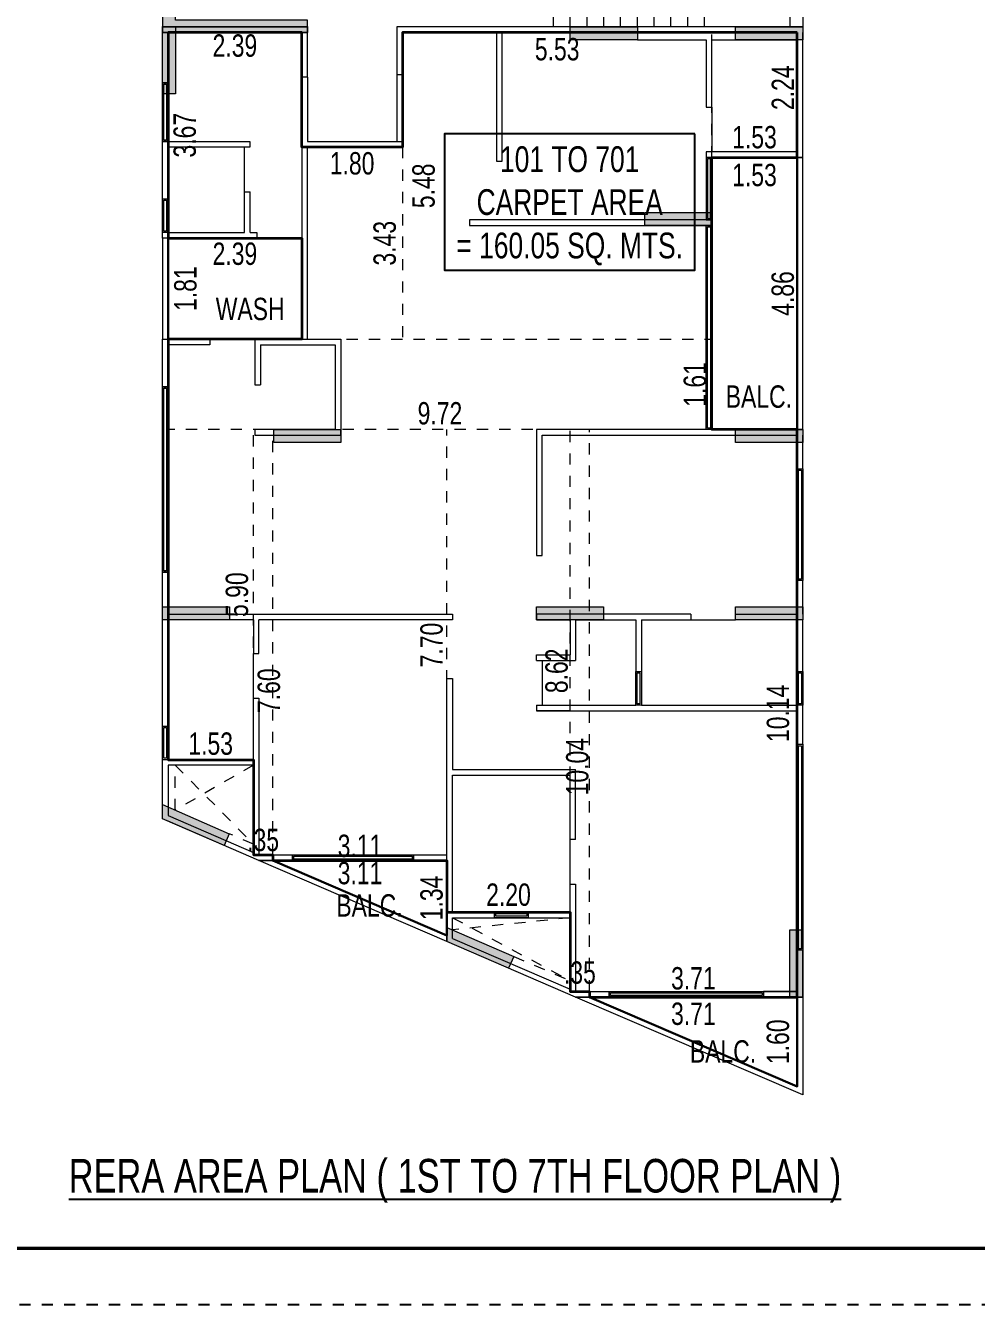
# Model space of a CAD drawing. Header units: millimetres. Extents: x 49 to 419, y 19 to 121.
# Drawn here: x 343.9 to 352.4, y 29.12 to 40.55 of the extents above; entities that cross this region are included whole.
import ezdxf
from ezdxf.enums import TextEntityAlignment as Align

# ---------------------------------------------------------------- set-up
doc = ezdxf.new("R2010")
doc.units = ezdxf.units.MM
doc.header["$MEASUREMENT"] = 0
doc.header["$PDMODE"] = 32
doc.header["$PDSIZE"] = 0.3
for name, pattern in [('CONTINOUS', [0]), ('DOT2', [0.125, 0, -0.125]), ('HIDDEN', [0.375, 0.25, -0.125])]:
    doc.linetypes.add(name, pattern=pattern)
doc.layers.add('a-Area-FSI-HM', color=7, linetype='Continuous', lineweight=35, true_color=0x329632)
for name, color, linetype, lineweight in [('A_DOOR', 34, 'Continuous', 20), ('A_RERA AREA', 6, 'Continuous', 25), ('A_RERA CARPET', 6, 'Continuous', 35), ('g-dw', 3, 'Continuous', 5), ('g-ele-01', 7, 'Continuous', 9), ('g-ele-03', 147, 'Continuous', 5), ('g-ele01', 7, 'HIDDEN', 15), ('g-r.c.c', 5, 'Continuous', 30), ('g-sol250', 250, 'Continuous', 9), ('g-wall', 30, 'Continuous', 25)]:
    doc.layers.add(name, color=color, linetype=linetype, lineweight=lineweight)
for name, color, linetype in [('A_DUCT', 2, 'HIDDEN'), ('A_SHEET AREA TABLE-1', 7, 'Continuous'), ('A_TEXT', 7, 'Continuous'), ('A_Wall', 7, 'Continuous'), ('A_WINDOW', 5, 'Continuous')]:
    doc.layers.add(name, color=color, linetype=linetype)
doc.styles.add('ARIAL', font='arial.ttf')
doc.styles.add('Dinesh', font='swisscl.ttf')
doc.dimstyles.new('SAT', dxfattribs={"dimtxt": 0.23, "dimasz": 0.11, "dimexe": 0.075, "dimexo": 0.075, "dimgap": 0.06, "dimtad": 0, "dimzin": 4, "dimdsep": 46, "dimtxsty": 'ARIAL', "dimblk": 'ARCHTICK', "dimcen": 0, "dimclrd": 256, "dimclre": 256, "dimadec": 0, "dimazin": 0, "dimtfac": 0.6, "dimtix": 1, "dimtofl": 0, "dimtmove": 2, "dimatfit": 3, "dimfxl": 0, "dimtolj": 1, "dimtzin": 0, "dimlwd": -1, "dimlwe": -1, "dimarcsym": 1})

# ---------------------------------------------------------------- blocks, each defined once
blk = doc.blocks.new('A$C1A135F30')
at = {"layer": 'g-sol250', "lineweight": 9}
h = blk.add_hatch(color=8, dxfattribs=at)
h.dxf.hatch_style = 1
h.paths.add_polyline_path([(10.368, -9.745), (10.138, -9.745), (10.138, -8.545), (10.368, -8.545)])
h.paths.add_polyline_path([(4.155, -8.545), (4.155, -8.775), (2.955, -8.775), (2.955, -8.545)])
h.paths.add_polyline_path([(1.2, -8.545), (1.2, -8.775), (0, -8.775), (0, -8.545)])
h.paths.add_polyline_path([(8.735, -5.245), (8.735, -5.475), (7.535, -5.475), (7.535, -5.245)])
h.paths.add_polyline_path([(10.368, -1.305), (10.138, -1.305), (10.138, -0.105), (10.368, -0.105)])
h.paths.add_polyline_path([(4.93, 0), (4.93, -0.23), (3.73, -0.23), (3.73, 0)])
h.paths.add_polyline_path([(0.23, -1.346), (0, -1.346), (0, -0.146), (0.23, -0.146)])
h.paths.add_polyline_path([(2.825, -12.295), (2.825, -12.525), (1.625, -12.525), (1.625, -12.295)])
h.paths.add_polyline_path([(1.2, -15.518), (1.2, -15.748), (0, -15.748), (0, -15.518)])
h.paths.add_polyline_path([(10.165, -15.518), (10.165, -15.748), (8.965, -15.748), (8.965, -15.518)])
h.paths.add_polyline_path([(10.165, -19.639), (10.165, -19.869), (8.965, -19.869), (8.965, -19.639)])
h.paths.add_polyline_path([(11.495, -22.959), (11.495, -23.189), (10.295, -23.189), (10.295, -22.959)])
h.paths.add_polyline_path([(13.12, -26.839), (13.12, -27.069), (11.92, -27.069), (11.92, -26.839)])
h.paths.add_polyline_path([(13.12, -30.009), (13.12, -30.239), (11.92, -30.239), (11.92, -30.009)])
h.paths.add_polyline_path([(9.56, -30.009), (9.56, -30.239), (8.36, -30.239), (8.36, -30.009)])
h.paths.add_polyline_path([(2.875, -30.009), (2.875, -30.239), (1.675, -30.239), (1.675, -30.009)])
h.paths.add_polyline_path([(1.675, -33.539), (2.869, -34.062), (2.777, -34.272), (1.675, -33.797)])
h.paths.add_polyline_path([(6.76, -35.99), (6.76, -35.74), (7.953, -36.255), (7.862, -36.466)])
h.paths.add_polyline_path([(12.89, -35.782), (13.12, -35.782), (13.12, -36.982), (12.89, -36.982)])
h.paths.add_polyline_path([(1.906, -20.838), (1.676, -20.838), (1.676, -19.638), (1.906, -19.638)])
h.paths.add_polyline_path([(4.865, -26.839), (4.865, -27.069), (3.665, -27.069), (3.665, -26.839)])
h.paths.add_polyline_path([(13.12, -19.639), (13.12, -19.869), (11.92, -19.869), (11.92, -19.639)])
h.paths.add_polyline_path([(12.121, -15.518), (12.121, -15.748), (10.921, -15.748), (10.921, -15.518)])
h = blk.add_hatch(color=8, dxfattribs=at)
h.dxf.hatch_style = 1
h.paths.add_polyline_path([(1.676, -19.739), (4.266, -19.739), (4.266, -19.518), (1.906, -19.518), (1.906, -17.773), (4.266, -17.773), (4.266, -17.623), (1.906, -17.623), (1.906, -15.878), (4.266, -15.878), (4.266, -15.648), (1.676, -15.648)])
at = {"layer": 'a-Area-FSI-HM', "color": 8, "lineweight": 9, "ltscale": 100}
blk.add_lwpolyline([(1.676, -19.63), (4.265, -19.63), (4.265, -19.739), (1.676, -19.739)], close=True, dxfattribs=at)
at = {"layer": 'A_DOOR', "color": 8, "lineweight": 9}
for p, q in [((4.265, -20.539), (4.265, -19.739)), ((5.865, -20.489), (5.865, -21.689)), ((11.495, -21.074), (11.495, -21.874)), ((3.14, -22.589), (3.14, -21.789)), ((3.365, -23.414), (4.165, -23.414)), ((2.525, -25.224), (3.325, -25.224)), ((11.12, -30.239), (11.92, -30.239)), ((3.3, -31.639), (3.3, -30.839)), ((8.46, -30.964), (8.46, -31.764)), ((8.96, -34.964), (8.96, -34.164))]:
    blk.add_line(p, q, dxfattribs=at)
at = {"layer": 'A_DUCT', "color": 8, "lineweight": 9, "ltscale": 0.5}
for p, q in [((3.3, -32.839), (1.905, -33.64)), ((1.905, -32.839), (3.3, -34.247)), ((1.905, -33.64), (1.905, -32.839)), ((3.3, -34.25), (2.869, -34.062)), ((6.86, -35.564), (8.96, -36.689)), ((8.96, -35.564), (6.86, -35.783)), ((7.953, -36.255), (8.96, -36.689))]:
    blk.add_line(p, q, dxfattribs=at)
at = {"layer": 'A_Wall', "color": 8, "lineweight": 9}
blk.add_line((8.21, -35.464), (8.21, -35.464), dxfattribs=at)
at = {"layer": 'A_WINDOW', "color": 8, "lineweight": 9}
for points in [[(1.675, -22.714), (1.775, -22.714), (1.775, -23.314), (1.675, -23.314)], [(1.7, -22.739), (1.75, -22.739), (1.75, -23.289), (1.7, -23.289)], [(10.135, -31.164), (10.235, -31.164), (10.235, -31.764), (10.135, -31.764)], [(10.16, -31.189), (10.21, -31.189), (10.21, -31.739), (10.16, -31.739)], [(13.02, -31.164), (13.12, -31.164), (13.12, -31.764), (13.02, -31.764)], [(13.045, -31.189), (13.095, -31.189), (13.095, -31.739), (13.045, -31.739)], [(1.675, -32.139), (1.775, -32.139), (1.775, -32.739), (1.675, -32.739)], [(1.7, -32.164), (1.75, -32.164), (1.75, -32.714), (1.7, -32.714)], [(8.21, -35.464), (8.21, -35.564), (7.61, -35.564), (7.61, -35.464)], [(8.185, -35.489), (8.185, -35.539), (7.635, -35.539), (7.635, -35.489)]]:
    blk.add_lwpolyline(points, close=True, dxfattribs=at)
at = {"layer": 'g-dw', "color": 8, "lineweight": 9}
for points in [[(1.675, -20.639), (1.775, -20.639), (1.775, -21.689), (1.675, -21.689)], [(1.7, -20.664), (1.75, -20.664), (1.75, -21.664), (1.7, -21.664)], [(11.495, -23.089), (11.495, -21.974), (11.395, -21.974), (11.395, -23.089)], [(11.47, -23.064), (11.47, -21.999), (11.42, -21.999), (11.42, -23.064)], [(11.495, -23.189), (11.495, -26.839), (11.395, -26.839), (11.395, -23.189)], [(11.47, -23.214), (11.47, -26.814), (11.42, -26.814), (11.42, -23.214)], [(1.675, -26.074), (1.775, -26.074), (1.775, -29.389), (1.675, -29.389)], [(1.7, -26.099), (1.75, -26.099), (1.75, -29.364), (1.7, -29.364)], [(13.02, -27.539), (13.12, -27.539), (13.12, -29.539), (13.02, -29.539)], [(13.045, -27.564), (13.095, -27.564), (13.095, -29.514), (13.045, -29.514)], [(13.02, -32.464), (13.12, -32.464), (13.12, -36.144), (13.02, -36.144)], [(13.045, -32.489), (13.095, -32.489), (13.095, -36.119), (13.045, -36.119)], [(4, -34.441), (6.16, -34.441), (6.16, -34.541), (4, -34.541)], [(4.025, -34.466), (6.14, -34.466), (6.14, -34.516), (4.025, -34.516)], [(9.66, -36.882), (12.42, -36.882), (12.42, -36.982), (9.66, -36.982)], [(9.685, -36.907), (12.395, -36.907), (12.395, -36.957), (9.685, -36.957)]]:
    blk.add_lwpolyline(points, close=True, dxfattribs=at)
at = {"layer": 'g-ele-01', "color": 8, "lineweight": 9}
for points in [[(12.89, -16.518), (12.89, -19.639)], [(13.12, -16.518), (13.12, -19.639)]]:
    blk.add_lwpolyline(points, dxfattribs=at)
at = {"layer": 'g-ele-03', "color": 8, "lineweight": 9}
for p, q in [((8.664, -19.639, 0), (8.664, -18.089, 0)), ((8.964, -19.639, 0), (8.964, -18.089, 0)), ((9.264, -19.639, 0), (9.264, -18.089, 0)), ((9.564, -19.639, 0), (9.564, -18.089, 0)), ((9.864, -19.639, 0), (9.864, -18.089, 0)), ((10.164, -19.639, 0), (10.164, -18.089, 0)), ((10.464, -19.639, 0), (10.464, -18.089, 0)), ((10.764, -19.639, 0), (10.764, -18.089, 0)), ((11.064, -19.639, 0), (11.064, -18.089, 0)), ((11.364, -19.639, 0), (11.364, -18.089, 0))]:
    blk.add_line(p, q, dxfattribs=at)
at = {"layer": 'g-ele01', "color": 8, "linetype": 'CONTINOUS', "lineweight": 9}
for points in [[(13.12, -26.839), (13.12, -21.974), (13.02, -21.974), (13.02, -26.839)], [(1.775, -23.414), (1.675, -23.414), (1.675, -25.224), (1.775, -25.224)]]:
    blk.add_lwpolyline(points, close=True, dxfattribs=at)
for points in [[(6.76, -35.99), (3.4, -34.541), (3.651, -34.541), (6.76, -35.882), (6.76, -35.99)], [(13.12, -36.982), (13.12, -38.733), (9.06, -36.982), (9.311, -36.982), (13.02, -38.581), (13.02, -36.982)]]:
    blk.add_lwpolyline(points, dxfattribs=at)
at = {"layer": 'g-r.c.c', "color": 8, "lineweight": 9}
for points in [[(1.676, -19.739), (4.266, -19.739), (4.266, -19.518), (1.906, -19.518), (1.906, -17.773), (4.266, -17.773), (4.266, -17.623), (1.906, -17.623), (1.906, -15.878), (4.266, -15.878), (4.266, -15.648), (1.676, -15.648)], [(1.906, -20.838), (1.676, -20.838), (1.676, -19.638), (1.906, -19.638)], [(10.165, -19.639), (10.165, -19.869), (8.965, -19.869), (8.965, -19.639)], [(13.12, -19.639), (13.12, -19.869), (11.92, -19.869), (11.92, -19.639)], [(11.495, -22.959), (11.495, -23.189), (10.295, -23.189), (10.295, -22.959)], [(4.865, -26.839), (4.865, -27.069), (3.665, -27.069), (3.665, -26.839)], [(13.12, -26.839), (13.12, -27.069), (11.92, -27.069), (11.92, -26.839)], [(2.875, -30.009), (2.875, -30.239), (1.675, -30.239), (1.675, -30.009)], [(9.56, -30.009), (9.56, -30.239), (8.36, -30.239), (8.36, -30.009)], [(13.12, -30.009), (13.12, -30.239), (11.92, -30.239), (11.92, -30.009)], [(1.675, -33.539), (2.869, -34.062), (2.777, -34.272), (1.675, -33.797)], [(6.76, -35.99), (6.76, -35.74), (7.953, -36.255), (7.862, -36.466)], [(12.89, -35.782), (13.12, -35.782), (13.12, -36.982), (12.89, -36.982)]]:
    blk.add_lwpolyline(points, close=True, dxfattribs=at)
at = {"layer": 'g-wall', "color": 8, "lineweight": 9}
for p, q in [((1.675, -19.639), (4.265, -19.639)), ((4.265, -19.639), (4.265, -19.739)), ((5.865, -19.639), (5.865, -20.489)), ((13.12, -19.639), (5.865, -19.639)), ((1.675, -20.639), (1.675, -19.739)), ((4.265, -19.739), (1.775, -19.739)), ((1.775, -19.739), (1.775, -20.639)), ((5.965, -19.739), (7.645, -19.739)), ((5.965, -20.489), (5.965, -19.739)), ((7.645, -19.739), (7.645, -22.039)), ((7.745, -22.039), (7.745, -19.739)), ((7.745, -19.739), (10.165, -19.739)), ((11.395, -19.869), (11.395, -21.074)), ((11.495, -21.074), (11.495, -19.869)), ((13.02, -19.869), (13.02, -21.874)), ((13.12, -21.974), (13.12, -19.739)), ((4.165, -20.539), (4.165, -25.224)), ((4.265, -20.539), (4.265, -21.689)), ((5.865, -20.489), (5.965, -20.489)), ((1.775, -20.639), (1.675, -20.639)), ((11.395, -21.074), (11.495, -21.074)), ((1.675, -23.414), (1.675, -21.689)), ((1.675, -21.689), (3.24, -21.689)), ((3.24, -21.689), (3.24, -21.789)), ((4.265, -21.689), (5.965, -21.689)), ((3.24, -21.789), (1.775, -21.789)), ((1.775, -21.789), (1.775, -23.314)), ((5.965, -21.79), (4.265, -21.79)), ((4.265, -25.224), (4.265, -21.79)), ((13.02, -21.874), (11.395, -21.874)), ((11.395, -21.874), (11.395, -21.974)), ((7.645, -22.039), (7.745, -22.039)), ((11.395, -21.974), (13.12, -21.974)), ((3.14, -23.314), (3.14, -22.589)), ((3.141, -22.589), (3.241, -22.589)), ((3.24, -22.589), (3.24, -23.314)), ((7.165, -23.089), (7.165, -23.189)), ((11.495, -23.089), (7.165, -23.089)), ((11.495, -23.189), (11.495, -23.089)), ((1.775, -23.314), (3.14, -23.314)), ((7.165, -23.189), (11.495, -23.189)), ((3.241, -23.414), (1.675, -23.414)), ((3.241, -23.414), (3.241, -23.414)), ((1.675, -25.224), (2.525, -25.224)), ((1.675, -26.074), (1.675, -25.224)), ((2.525, -25.324), (1.775, -25.324)), ((1.775, -25.324), (1.775, -26.074)), ((2.525, -25.224), (2.525, -25.324)), ((4.165, -25.224), (3.325, -25.224)), ((3.325, -25.224), (3.325, -26.039)), ((3.425, -25.324), (4.765, -25.324)), ((3.425, -25.324), (3.425, -26.039)), ((4.265, -25.224), (4.865, -25.224)), ((4.765, -25.324), (4.765, -26.839)), ((4.865, -25.224), (4.865, -26.839)), ((3.325, -26.039), (3.425, -26.039)), ((1.775, -26.074), (1.675, -26.074)), ((3.325, -26.839), (3.325, -26.939)), ((4.765, -26.839), (3.325, -26.839)), ((3.325, -26.939), (4.865, -26.939)), ((4.865, -26.939), (4.865, -26.839)), ((13.12, -26.839), (8.36, -26.839)), ((8.36, -26.839), (8.36, -29.089)), ((8.46, -29.089), (8.46, -26.939)), ((8.46, -26.939), (13.02, -26.939)), ((13.02, -26.939), (13.02, -27.539)), ((13.12, -27.539), (13.12, -26.939)), ((13.02, -27.539), (13.12, -27.539)), ((8.36, -29.089), (8.46, -29.089)), ((1.675, -30.139), (1.675, -29.389)), ((1.675, -29.389), (1.775, -29.389)), ((1.775, -29.389), (1.775, -30.139)), ((13.12, -29.539), (13.02, -29.539)), ((13.12, -30.139), (13.12, -29.539)), ((1.775, -30.139), (6.86, -30.139)), ((6.86, -30.139), (6.86, -30.239)), ((11.12, -30.139), (8.36, -30.139)), ((8.36, -30.139), (8.36, -30.239)), ((11.12, -30.139), (11.12, -30.239)), ((1.675, -33.797), (1.675, -30.239)), ((3.3, -30.239), (1.775, -30.239)), ((1.775, -30.239), (1.775, -32.739)), ((3.3, -30.239), (3.3, -30.839)), ((3.4, -30.839), (3.4, -30.239)), ((6.86, -30.239), (3.4, -30.239)), ((8.36, -30.239), (8.96, -30.239)), ((8.96, -30.239), (8.96, -30.864)), ((9.06, -30.239), (9.06, -30.964)), ((9.06, -30.239), (10.135, -30.239)), ((10.135, -30.239), (10.135, -31.764)), ((10.235, -30.239), (10.235, -31.764)), ((10.235, -30.239), (11.12, -30.239)), ((13.02, -30.239), (13.02, -31.764)), ((13.12, -32.464), (13.12, -30.239)), ((3.3, -30.839), (3.4, -30.839)), ((8.36, -30.864), (8.96, -30.864)), ((8.36, -30.964), (8.36, -30.864)), ((8.36, -30.964), (9.06, -30.964)), ((6.76, -34.441), (6.76, -31.289)), ((6.76, -31.289), (6.86, -31.289)), ((6.86, -31.289), (6.86, -32.914)), ((3.3, -32.739), (3.3, -31.639)), ((3.3, -31.639), (3.4, -31.639)), ((3.4, -31.639), (3.4, -34.441)), ((8.36, -31.764), (10.135, -31.764)), ((8.36, -31.764), (8.36, -31.864)), ((10.235, -31.764), (13.02, -31.764)), ((8.96, -31.864), (8.36, -31.864)), ((8.36, -31.864), (13.02, -31.864)), ((13.02, -31.864), (13.02, -32.464)), ((13.02, -32.464), (13.12, -32.464)), ((1.775, -32.739), (3.3, -32.739)), ((3.3, -32.839), (1.775, -32.839)), ((1.775, -32.839), (1.775, -33.74)), ((3.3, -34.398), (3.3, -32.839)), ((6.86, -32.914), (9.06, -32.914)), ((9.06, -34.164), (9.06, -32.914)), ((6.86, -33.014), (8.96, -33.014)), ((6.86, -35.464), (6.86, -33.014)), ((8.96, -34.164), (8.96, -33.014)), ((1.775, -33.74), (1.775, -33.74)), ((1.775, -33.74), (3.3, -34.398)), ((3.4, -34.541), (1.775, -33.84)), ((9.06, -34.164), (8.96, -34.164)), ((3.4, -34.441), (4, -34.441)), ((4, -34.441), (4, -34.541)), ((6.16, -34.541), (6.16, -34.441)), ((6.16, -34.441), (6.76, -34.441)), ((4, -34.541), (3.4, -34.541)), ((3.4, -34.541), (3.4, -34.541)), ((6.76, -34.541), (6.16, -34.541)), ((6.76, -35.99), (6.76, -34.541)), ((8.96, -35.464), (8.96, -34.964)), ((8.96, -34.964), (9.06, -34.964)), ((9.06, -34.964), (9.06, -36.882)), ((6.86, -35.464), (8.96, -35.464)), ((6.86, -35.564), (8.96, -35.564)), ((6.86, -35.934), (6.86, -35.564)), ((8.96, -36.839), (8.96, -35.564)), ((8.96, -35.834), (8.96, -35.834)), ((6.86, -35.934), (8.96, -36.839)), ((13.02, -36.144), (13.02, -36.882)), ((13.12, -36.144), (13.02, -36.144)), ((13.12, -36.982), (13.12, -36.144)), ((9.06, -36.882), (9.66, -36.882)), ((9.66, -36.882), (9.66, -36.982)), ((12.42, -36.882), (13.02, -36.882)), ((13.02, -36.882), (12.42, -36.882)), ((12.42, -36.882), (12.42, -36.982)), ((12.42, -36.982), (13.12, -36.982))]:
    blk.add_line(p, q, dxfattribs=at)
for points in [[(10.165, -19.739), (10.165, -19.869), (11.395, -19.869)], [(11.495, -19.869), (11.92, -19.869), (13.02, -19.869)], [(4.265, -20.539), (4.165, -20.539)], [(5.965, -21.689), (5.965, -21.79)], [(3.241, -23.314), (3.365, -23.314), (3.365, -23.414), (3.241, -23.414)], [(13.02, -30.239), (11.92, -30.239), (11.92, -30.139), (13.02, -30.139), (13.02, -29.539)], [(9.66, -36.982), (9.06, -36.982), (6.76, -35.99)]]:
    blk.add_lwpolyline(points, dxfattribs=at)
blk = doc.blocks.new('*D206')
at = {"layer": 'Defpoints', "color": 0, "linetype": 'HIDDEN', "transparency": 16777216}
for p in [(1.775, 19.862), (4.165, 19.862), (4.165, 19.625)]:
    blk.add_point(p, dxfattribs=at)
at = {"layer": 'A_RERA CARPET', "linetype": 'HIDDEN', "lineweight": 0, "transparency": 16777216, "insert": (2.97, 19.625), "char_height": 0.4, "attachment_point": 5, "style": 'Dinesh'}
blk.add_mtext('\\A1;2.39', dxfattribs=at)
blk = doc.blocks.new('_ArchTick')
at = {"const_width": 0.15}
blk.add_lwpolyline([(-0.5, -0.5), (0.5, 0.5)], dxfattribs=at)
blk = doc.blocks.new('*D207')
at = {"layer": 'Defpoints', "color": 0, "linetype": 'HIDDEN', "transparency": 16777216}
for p in [(1.775, 19.862), (1.775, 16.187), (2.025, 16.187)]:
    blk.add_point(p, dxfattribs=at)
at = {"layer": 'A_RERA CARPET', "linetype": 'HIDDEN', "lineweight": 0, "transparency": 16777216, "insert": (2.075, 18.025), "char_height": 0.4, "attachment_point": 5, "rotation": 90, "style": 'Dinesh'}
blk.add_mtext('\\A1;3.67', dxfattribs=at)
blk = doc.blocks.new('*D208')
at = {"layer": 'Defpoints', "color": 0, "linetype": 'HIDDEN', "transparency": 16777216}
for p in [(1.775, 16.187), (1.775, 14.377), (2.087, 14.377)]:
    blk.add_point(p, dxfattribs=at)
at = {"layer": 'A_RERA CARPET', "color": 5, "linetype": 'HIDDEN', "lineweight": 0, "transparency": 16777216, "insert": (2.087, 15.282), "char_height": 0.4, "attachment_point": 5, "rotation": 90, "style": 'Dinesh'}
blk.add_mtext('\\A1;1.81', dxfattribs=at)
blk = doc.blocks.new('*D209')
at = {"layer": 'Defpoints', "color": 0, "linetype": 'HIDDEN', "transparency": 16777216}
for p in [(1.775, 16.187), (4.165, 16.187), (4.165, 15.945)]:
    blk.add_point(p, dxfattribs=at)
at = {"layer": 'A_RERA CARPET', "color": 5, "linetype": 'HIDDEN', "lineweight": 0, "transparency": 16777216, "insert": (2.97, 15.904), "char_height": 0.4, "attachment_point": 5, "style": 'Dinesh'}
blk.add_mtext('\\A1;2.39', dxfattribs=at)
blk = doc.blocks.new('*D210')
at = {"layer": 'Defpoints', "color": 0, "linetype": 'HIDDEN', "transparency": 16777216}
for p in [(11.495, 13.051), (1.775, 12.762), (11.495, 12.762)]:
    blk.add_point(p, dxfattribs=at)
at = {"layer": 'A_RERA CARPET', "linetype": 'HIDDEN', "lineweight": 0, "transparency": 16777216, "insert": (6.635, 13.051), "char_height": 0.4, "attachment_point": 5, "style": 'Dinesh'}
blk.add_mtext('\\A1;9.72', dxfattribs=at)
blk = doc.blocks.new('*D211')
at = {"layer": 'Defpoints', "color": 0, "linetype": 'HIDDEN', "transparency": 16777216}
for p in [(11.495, 14.377), (11.193, 12.762), (11.495, 12.762)]:
    blk.add_point(p, dxfattribs=at)
at = {"layer": 'A_RERA CARPET', "linetype": 'HIDDEN', "lineweight": 0, "transparency": 16777216, "insert": (11.193, 13.57), "char_height": 0.4, "attachment_point": 5, "rotation": 90, "style": 'Dinesh'}
blk.add_mtext('\\A1;1.61', dxfattribs=at)
blk = doc.blocks.new('*D212')
at = {"layer": 'Defpoints', "color": 0, "linetype": 'HIDDEN', "transparency": 16777216}
for p in [(13.02, 17.627), (12.764, 12.762), (13.02, 12.762)]:
    blk.add_point(p, dxfattribs=at)
at = {"layer": 'A_RERA CARPET', "color": 5, "linetype": 'HIDDEN', "lineweight": 0, "transparency": 16777216, "insert": (12.764, 15.195), "char_height": 0.4, "attachment_point": 5, "rotation": 90, "style": 'Dinesh'}
blk.add_mtext('\\A1;4.86', dxfattribs=at)
blk = doc.blocks.new('*D213')
at = {"layer": 'Defpoints', "color": 0, "linetype": 'HIDDEN', "transparency": 16777216}
for p in [(11.495, 17.627), (13.02, 17.627), (13.02, 17.311)]:
    blk.add_point(p, dxfattribs=at)
at = {"layer": 'A_RERA CARPET', "color": 5, "linetype": 'HIDDEN', "lineweight": 0, "transparency": 16777216, "insert": (12.257, 17.311), "char_height": 0.4, "attachment_point": 5, "style": 'Dinesh'}
blk.add_mtext('\\A1;1.53', dxfattribs=at)
blk = doc.blocks.new('*D214')
at = {"layer": 'Defpoints', "color": 0, "linetype": 'HIDDEN', "transparency": 16777216}
for p in [(11.495, 17.988), (11.495, 17.627), (13.02, 17.627)]:
    blk.add_point(p, dxfattribs=at)
at = {"layer": 'A_RERA CARPET', "linetype": 'HIDDEN', "lineweight": 0, "transparency": 16777216, "insert": (12.257, 17.988), "char_height": 0.4, "attachment_point": 5, "style": 'Dinesh'}
blk.add_mtext('\\A1;1.53', dxfattribs=at)
blk = doc.blocks.new('*D215')
at = {"layer": 'Defpoints', "color": 0, "linetype": 'HIDDEN', "transparency": 16777216}
for p in [(13.02, 19.862), (12.764, 17.627), (13.02, 17.627)]:
    blk.add_point(p, dxfattribs=at)
at = {"layer": 'A_RERA CARPET', "linetype": 'HIDDEN', "lineweight": 0, "transparency": 16777216, "insert": (12.764, 18.874), "char_height": 0.4, "attachment_point": 5, "rotation": 90, "style": 'Dinesh'}
blk.add_mtext('\\A1;2.24', dxfattribs=at)
blk = doc.blocks.new('*D216')
at = {"layer": 'Defpoints', "color": 0, "linetype": 'HIDDEN', "transparency": 16777216}
for p in [(5.965, 19.862), (11.495, 19.862), (5.965, 19.56)]:
    blk.add_point(p, dxfattribs=at)
at = {"layer": 'A_RERA CARPET', "linetype": 'HIDDEN', "lineweight": 0, "transparency": 16777216, "insert": (8.73, 19.56), "char_height": 0.4, "attachment_point": 5, "style": 'Dinesh'}
blk.add_mtext('\\A1;5.53', dxfattribs=at)
blk = doc.blocks.new('*D217')
at = {"layer": 'Defpoints', "color": 0, "linetype": 'HIDDEN', "transparency": 16777216}
for p in [(5.965, 19.862), (5.965, 14.377), (6.344, 14.377)]:
    blk.add_point(p, dxfattribs=at)
at = {"layer": 'A_RERA CARPET', "linetype": 'HIDDEN', "lineweight": 0, "transparency": 16777216, "insert": (6.344, 17.12), "char_height": 0.4, "attachment_point": 5, "rotation": 90, "style": 'Dinesh'}
blk.add_mtext('\\A1;5.48', dxfattribs=at)
blk = doc.blocks.new('*D218')
at = {"layer": 'Defpoints', "color": 0, "linetype": 'HIDDEN', "transparency": 16777216}
for p in [(4.165, 17.812), (5.965, 17.812), (4.165, 17.52)]:
    blk.add_point(p, dxfattribs=at)
at = {"layer": 'A_RERA CARPET', "linetype": 'HIDDEN', "lineweight": 0, "transparency": 16777216, "insert": (5.065, 17.52), "char_height": 0.4, "attachment_point": 5, "style": 'Dinesh'}
blk.add_mtext('\\A1;1.80', dxfattribs=at)
blk = doc.blocks.new('*D219')
at = {"layer": 'Defpoints', "color": 0, "linetype": 'HIDDEN', "transparency": 16777216}
for p in [(5.965, 17.812), (5.649, 14.377), (5.965, 14.377)]:
    blk.add_point(p, dxfattribs=at)
at = {"layer": 'A_RERA CARPET', "linetype": 'HIDDEN', "lineweight": 0, "transparency": 16777216, "insert": (5.649, 16.094), "char_height": 0.4, "attachment_point": 5, "rotation": 90, "style": 'Dinesh'}
blk.add_mtext('\\A1;3.43', dxfattribs=at)
blk = doc.blocks.new('*D220')
at = {"layer": 'Defpoints', "color": 0, "linetype": 'HIDDEN', "transparency": 16777216}
for p in [(13.02, 2.619), (12.678, 1.02), (13.02, 1.02)]:
    blk.add_point(p, dxfattribs=at)
at = {"layer": 'A_RERA CARPET', "color": 5, "linetype": 'HIDDEN', "lineweight": 0, "transparency": 16777216, "insert": (12.678, 1.819), "char_height": 0.4, "attachment_point": 5, "rotation": 90, "style": 'Dinesh'}
blk.add_mtext('\\A1;1.60', dxfattribs=at)
blk = doc.blocks.new('*D221')
at = {"layer": 'Defpoints', "color": 0, "linetype": 'HIDDEN', "transparency": 16777216}
for p in [(9.311, 2.619), (13.02, 2.619), (13.02, 2.317)]:
    blk.add_point(p, dxfattribs=at)
at = {"layer": 'A_RERA CARPET', "color": 5, "linetype": 'HIDDEN', "lineweight": 0, "transparency": 16777216, "insert": (11.165, 2.317), "char_height": 0.4, "attachment_point": 5, "style": 'Dinesh'}
blk.add_mtext('\\A1;3.71', dxfattribs=at)
blk = doc.blocks.new('*D222')
at = {"layer": 'Defpoints', "color": 0, "linetype": 'HIDDEN', "transparency": 16777216}
for p in [(13.02, 2.951), (9.311, 2.619), (13.02, 2.619)]:
    blk.add_point(p, dxfattribs=at)
at = {"layer": 'A_RERA CARPET', "linetype": 'HIDDEN', "lineweight": 0, "transparency": 16777216, "insert": (11.165, 2.951), "char_height": 0.4, "attachment_point": 5, "style": 'Dinesh'}
blk.add_mtext('\\A1;3.71', dxfattribs=at)
blk = doc.blocks.new('*D223')
at = {"layer": 'Defpoints', "color": 0, "linetype": 'HIDDEN', "transparency": 16777216}
for p in [(12.562, 12.762), (13.02, 12.762), (13.02, 2.619)]:
    blk.add_point(p, dxfattribs=at)
at = {"layer": 'A_RERA CARPET', "linetype": 'HIDDEN', "lineweight": 0, "transparency": 16777216, "insert": (12.679, 7.69), "char_height": 0.4, "attachment_point": 5, "rotation": 90, "style": 'Dinesh'}
blk.add_mtext('\\A1;10.14', dxfattribs=at)
blk = doc.blocks.new('*D224')
at = {"layer": 'Defpoints', "color": 0, "linetype": 'HIDDEN', "transparency": 16777216}
for p in [(9.311, 3.053), (8.96, 2.719), (9.311, 2.719)]:
    blk.add_point(p, dxfattribs=at)
at = {"layer": 'A_RERA CARPET', "linetype": 'HIDDEN', "lineweight": 0, "transparency": 16777216, "insert": (9.136, 3.053), "char_height": 0.4, "attachment_point": 5, "style": 'Dinesh'}
blk.add_mtext('\\A1;.35', dxfattribs=at)
blk = doc.blocks.new('*D225')
at = {"layer": 'Defpoints', "color": 0, "linetype": 'HIDDEN', "transparency": 16777216}
for p in [(9.134, 12.762), (9.311, 12.762), (9.311, 2.719)]:
    blk.add_point(p, dxfattribs=at)
at = {"layer": 'A_RERA CARPET', "linetype": 'HIDDEN', "lineweight": 0, "transparency": 16777216, "insert": (9.092, 6.737), "char_height": 0.4, "attachment_point": 5, "rotation": 90, "style": 'Dinesh'}
blk.add_mtext('\\A1;10.04', dxfattribs=at)
blk = doc.blocks.new('*D226')
at = {"layer": 'Defpoints', "color": 0, "linetype": 'HIDDEN', "transparency": 16777216}
for p in [(8.96, 4.446), (6.76, 4.138), (8.96, 4.138)]:
    blk.add_point(p, dxfattribs=at)
at = {"layer": 'A_RERA CARPET', "linetype": 'HIDDEN', "lineweight": 0, "transparency": 16777216, "insert": (7.86, 4.446), "char_height": 0.4, "attachment_point": 5, "style": 'Dinesh'}
blk.add_mtext('\\A1;2.20', dxfattribs=at)
blk = doc.blocks.new('*D227')
at = {"layer": 'Defpoints', "color": 0, "linetype": 'HIDDEN', "transparency": 16777216}
for p in [(8.722, 12.762), (8.96, 12.762), (8.96, 4.138)]:
    blk.add_point(p, dxfattribs=at)
at = {"layer": 'A_RERA CARPET', "linetype": 'HIDDEN', "lineweight": 0, "transparency": 16777216, "insert": (8.722, 8.45), "char_height": 0.4, "attachment_point": 5, "rotation": 90, "style": 'Dinesh'}
blk.add_mtext('\\A1;8.62', dxfattribs=at)
blk = doc.blocks.new('*D228')
at = {"layer": 'Defpoints', "color": 0, "linetype": 'HIDDEN', "transparency": 16777216}
for p in [(6.76, 5.319), (3.651, 5.06), (6.76, 5.06)]:
    blk.add_point(p, dxfattribs=at)
at = {"layer": 'A_RERA CARPET', "linetype": 'HIDDEN', "lineweight": 0, "transparency": 16777216, "insert": (5.206, 5.319), "char_height": 0.4, "attachment_point": 5, "style": 'Dinesh'}
blk.add_mtext('\\A1;3.11', dxfattribs=at)
blk = doc.blocks.new('*D229')
at = {"layer": 'Defpoints', "color": 0, "linetype": 'HIDDEN', "transparency": 16777216}
for p in [(3.651, 5.06), (6.76, 5.06), (3.651, 4.832)]:
    blk.add_point(p, dxfattribs=at)
at = {"layer": 'A_RERA CARPET', "color": 5, "linetype": 'HIDDEN', "lineweight": 0, "transparency": 16777216, "insert": (5.206, 4.832), "char_height": 0.4, "attachment_point": 5, "style": 'Dinesh'}
blk.add_mtext('\\A1;3.11', dxfattribs=at)
blk = doc.blocks.new('*D230')
at = {"layer": 'Defpoints', "color": 0, "linetype": 'HIDDEN', "transparency": 16777216}
for p in [(6.76, 5.06), (6.487, 3.72), (6.76, 3.72)]:
    blk.add_point(p, dxfattribs=at)
at = {"layer": 'A_RERA CARPET', "color": 5, "linetype": 'HIDDEN', "lineweight": 0, "transparency": 16777216, "insert": (6.487, 4.39), "char_height": 0.4, "attachment_point": 5, "rotation": 90, "style": 'Dinesh'}
blk.add_mtext('\\A1;1.34', dxfattribs=at)
blk = doc.blocks.new('*D231')
at = {"layer": 'Defpoints', "color": 0, "linetype": 'HIDDEN', "transparency": 16777216}
for p in [(6.487, 12.762), (6.76, 12.762), (6.76, 5.06)]:
    blk.add_point(p, dxfattribs=at)
at = {"layer": 'A_RERA CARPET', "linetype": 'HIDDEN', "lineweight": 0, "transparency": 16777216, "insert": (6.487, 8.911), "char_height": 0.4, "attachment_point": 5, "rotation": 90, "style": 'Dinesh'}
blk.add_mtext('\\A1;7.70', dxfattribs=at)
blk = doc.blocks.new('*D232')
at = {"layer": 'Defpoints', "color": 0, "linetype": 'HIDDEN', "transparency": 16777216}
for p in [(3.651, 5.424), (3.3, 5.16), (3.651, 5.16)]:
    blk.add_point(p, dxfattribs=at)
at = {"layer": 'A_RERA CARPET', "linetype": 'HIDDEN', "lineweight": 0, "transparency": 16777216, "insert": (3.475, 5.424), "char_height": 0.4, "attachment_point": 5, "style": 'Dinesh'}
blk.add_mtext('\\A1;.35', dxfattribs=at)
blk = doc.blocks.new('*D233')
at = {"layer": 'Defpoints', "color": 0, "linetype": 'HIDDEN', "transparency": 16777216}
for p in [(3.499, 12.762), (3.651, 12.762), (3.651, 5.16)]:
    blk.add_point(p, dxfattribs=at)
at = {"layer": 'A_RERA CARPET', "linetype": 'HIDDEN', "lineweight": 0, "transparency": 16777216, "insert": (3.579, 8.095), "char_height": 0.4, "attachment_point": 5, "rotation": 90, "style": 'Dinesh'}
blk.add_mtext('\\A1;7.60', dxfattribs=at)
blk = doc.blocks.new('*D234')
at = {"layer": 'Defpoints', "color": 0, "linetype": 'HIDDEN', "transparency": 16777216}
for p in [(1.775, 7.146), (1.775, 6.862), (3.3, 6.862)]:
    blk.add_point(p, dxfattribs=at)
at = {"layer": 'A_RERA CARPET', "linetype": 'HIDDEN', "lineweight": 0, "transparency": 16777216, "insert": (2.537, 7.146), "char_height": 0.4, "attachment_point": 5, "style": 'Dinesh'}
blk.add_mtext('\\A1;1.53', dxfattribs=at)
blk = doc.blocks.new('*D235')
at = {"layer": 'Defpoints', "color": 0, "linetype": 'HIDDEN', "transparency": 16777216}
for p in [(3.009, 12.762), (3.3, 12.762), (3.3, 6.862)]:
    blk.add_point(p, dxfattribs=at)
at = {"layer": 'A_RERA CARPET', "linetype": 'HIDDEN', "lineweight": 0, "transparency": 16777216, "insert": (3.009, 9.812), "char_height": 0.4, "attachment_point": 5, "rotation": 90, "style": 'Dinesh'}
blk.add_mtext('\\A1;5.90', dxfattribs=at)
blk = doc.blocks.new('A$C27EF3DA3')
at = {"layer": 'A_RERA AREA', "color": 6}
blk.add_lwpolyline([(11.193, 18.048), (6.715, 18.048), (6.715, 15.612), (11.193, 15.612)], close=True, dxfattribs=at)
at = {"layer": 'A_RERA CARPET', "color": 7, "linetype": 'HIDDEN', "lineweight": 0, "ltscale": 0.5}
for p, q in [((11.495, 17.627), (11.495, 19.862)), ((4.165, 17.812), (4.165, 16.187)), ((5.965, 17.812), (5.965, 14.377)), ((4.165, 14.377), (11.495, 14.377)), ((11.495, 12.762), (1.775, 12.762)), ((3.3, 6.862), (3.3, 12.762)), ((3.651, 5.16), (3.651, 12.762)), ((6.76, 5.06), (6.76, 12.762)), ((8.96, 4.138), (8.96, 12.762)), ((9.311, 2.719), (9.311, 12.762))]:
    blk.add_line(p, q, dxfattribs=at)
at = {"layer": 'A_RERA CARPET', "color": 6, "linetype": 'Continuous', "lineweight": 35, "flags": 128}
blk.add_lwpolyline([(13.02, 19.862), (5.965, 19.862), (5.965, 17.812), (4.165, 17.812), (4.165, 19.862), (1.775, 19.862), (1.775, 16.187), (4.165, 16.187), (4.165, 14.377), (1.775, 14.377), (1.775, 6.862), (3.3, 6.862), (3.3, 5.16), (3.651, 5.16), (3.651, 5.06), (6.76, 5.06), (6.76, 4.138), (8.96, 4.138), (8.96, 2.719), (9.311, 2.719), (9.311, 2.619), (13.02, 2.619), (13.02, 12.762), (11.495, 12.762), (11.495, 17.627), (13.02, 17.627)], close=True, dxfattribs=at)
at = {"layer": 'A_RERA CARPET', "color": 5, "lineweight": 30}
for points in [[(11.495, 12.762), (13.02, 12.762), (13.02, 17.627), (11.495, 17.627)], [(1.775, 16.187), (4.165, 16.187), (4.165, 14.377), (1.775, 14.377)], [(3.651, 5.06), (6.76, 5.06), (6.76, 3.72)], [(9.311, 2.619), (13.02, 2.619), (13.02, 1.02)]]:
    blk.add_lwpolyline(points, close=True, dxfattribs=at)
blk.add_blockref('A$C1A135F30', (0, 39.601))
at = {"layer": 'A_RERA AREA', "color": 6, "style": 'Dinesh'}
for s, p in [('101 TO 701', (8.954, 17.597)), ('CARPET AREA', (8.954, 16.83)), ('= 160.05 SQ. MTS.', (8.954, 16.054))]:
    blk.add_text(s, height=0.46, rotation=0, dxfattribs=at).set_placement(p, align=Align.MIDDLE_CENTER)
at = {"layer": 'A_RERA CARPET', "color": 5, "linetype": 'Continuous', "lineweight": 40, "style": 'Dinesh'}
for s, p in [('WASH', (2.628, 14.719, 0)), ('BALC.', (11.743, 13.153)), ('BALC.', (4.783, 4.056)), ('BALC.', (11.102, 1.446))]:
    blk.add_text(s, height=0.4, dxfattribs=at).set_placement(p)
at = {"layer": 'A_RERA CARPET', "color": 7, "linetype": 'HIDDEN', "lineweight": 0}
for base, p1, p2, override, picture, middle in [((4.165, 19.625), (1.775, 19.862), (4.165, 19.862), {"dimscale": 2, "dimtxt": 0.2, "dimtxsty": 'Dinesh', "dimse1": 1, "dimse2": 1, "dimsd1": 1, "dimsd2": 1, "dimclrt": 256}, '*D206', (2.97, 19.625)), ((5.965, 19.56), (11.495, 19.862), (5.965, 19.862), {"dimscale": 2, "dimtxt": 0.2, "dimtxsty": 'Dinesh', "dimse1": 1, "dimse2": 1, "dimsd1": 1, "dimsd2": 1, "dimclrt": 256}, '*D216', (8.73, 19.56)), ((4.165, 17.52), (5.965, 17.812), (4.165, 17.812), {"dimscale": 2, "dimtxt": 0.2, "dimtxsty": 'Dinesh', "dimse1": 1, "dimse2": 1, "dimsd1": 1, "dimsd2": 1, "dimclrt": 256}, '*D218', (5.065, 17.52)), ((11.495, 13.051), (1.775, 12.762), (11.495, 12.762), {"dimscale": 2, "dimtxt": 0.2, "dimtxsty": 'Dinesh', "dimse1": 1, "dimse2": 1, "dimsd1": 1, "dimsd2": 1, "dimclrt": 256}, '*D210', (6.635, 13.051)), ((1.774609116, 7.146151348), (3.299609116, 6.861924535), (1.774609116, 6.861924535), {"dimscale": 2, "dimtxt": 0.2, "dimtxsty": 'Dinesh', "dimse1": 1, "dimse2": 1, "dimsd1": 1, "dimsd2": 1, "dimclrt": 256}, '*D234', (2.537109116, 7.146151348)), ((3.651, 5.424), (3.3, 5.16), (3.651, 5.16), {"dimscale": 2, "dimtxt": 0.2, "dimtxsty": 'Dinesh', "dimse1": 1, "dimse2": 1, "dimsd1": 1, "dimsd2": 1, "dimclrt": 256}, '*D232', (3.475, 5.424)), ((6.76, 5.319), (3.651, 5.06), (6.76, 5.06), {"dimscale": 2, "dimtxt": 0.2, "dimtxsty": 'Dinesh', "dimse1": 1, "dimse2": 1, "dimsd1": 1, "dimsd2": 1, "dimclrt": 256}, '*D228', (5.206, 5.319)), ((3.651, 4.832), (6.76, 5.06), (3.651, 5.06), {"dimscale": 2, "dimtxt": 0.2, "dimtxsty": 'Dinesh', "dimse1": 1, "dimse2": 1, "dimsd1": 1, "dimsd2": 1, "dimclrt": 5}, '*D229', (5.206, 4.832)), ((8.96, 4.446), (6.76, 4.138), (8.96, 4.138), {"dimscale": 2, "dimtxt": 0.2, "dimtxsty": 'Dinesh', "dimse1": 1, "dimse2": 1, "dimsd1": 1, "dimsd2": 1, "dimclrt": 256}, '*D226', (7.86, 4.446)), ((9.311, 3.053), (8.96, 2.719), (9.311, 2.719), {"dimscale": 2, "dimtxt": 0.2, "dimtxsty": 'Dinesh', "dimse1": 1, "dimse2": 1, "dimsd1": 1, "dimsd2": 1, "dimclrt": 256}, '*D224', (9.136, 3.053)), ((13.02, 2.951), (9.311, 2.619), (13.02, 2.619), {"dimscale": 2, "dimtxt": 0.2, "dimtxsty": 'Dinesh', "dimse1": 1, "dimse2": 1, "dimsd1": 1, "dimsd2": 1, "dimclrt": 256}, '*D222', (11.165, 2.951)), ((13.02, 2.317), (9.311, 2.619), (13.02, 2.619), {"dimscale": 2, "dimtxt": 0.2, "dimtxsty": 'Dinesh', "dimse1": 1, "dimse2": 1, "dimsd1": 1, "dimsd2": 1, "dimclrt": 5}, '*D221', (11.165, 2.317))]:
    dim = blk.add_linear_dim(base=base, p1=p1, p2=p2, dimstyle='SAT', override=override, dxfattribs=at)
    dim.commit()
    dim.dimension.update_dxf_attribs({"geometry": picture, "text_midpoint": middle})
for base, p1, p2, picture, middle in [((2.0248, 16.1871), (1.7746, 19.862), (1.7746, 16.1871), '*D207', (2.0754, 18.0246)), ((12.763822502, 17.626983447), (13.01961145, 19.861983447), (13.019609116, 17.626983447), '*D215', (12.763822502, 18.873953643)), ((3.499, 12.762), (3.651, 5.16), (3.651, 12.762), '*D233', (3.579, 8.095)), ((9.134, 12.762), (9.311, 2.719), (9.311, 12.762), '*D225', (9.092, 6.737)), ((12.562, 12.762), (13.02, 2.619), (13.02, 12.762), '*D223', (12.679, 7.69))]:
    dim = blk.add_linear_dim(base=base, p1=p1, p2=p2, angle=90, dimstyle='SAT', override={"dimscale": 2, "dimtxt": 0.2, "dimtxsty": 'Dinesh', "dimse1": 1, "dimse2": 1, "dimsd1": 1, "dimsd2": 1, "dimclrt": 256}, dxfattribs=at)
    dim.commit()
    dim.dimension.update_dxf_attribs({"geometry": picture, "text_midpoint": middle, "dimtype": 160})
for base, p1, p2, override, picture, middle in [((6.3437, 14.3771), (5.9646, 19.862), (5.9646, 14.3771), {"dimscale": 2, "dimtxt": 0.2, "dimtxsty": 'Dinesh', "dimse1": 1, "dimse2": 1, "dimsd1": 1, "dimsd2": 1, "dimclrt": 256}, '*D217', (6.3437, 17.1196)), ((5.6493, 14.3771), (5.9646, 17.8115), (5.9646, 14.3771), {"dimscale": 2, "dimtxt": 0.2, "dimtxsty": 'Dinesh', "dimse1": 1, "dimse2": 1, "dimsd1": 1, "dimsd2": 1, "dimclrt": 256}, '*D219', (5.6493, 16.0943)), ((12.7638, 12.7622), (13.0196, 17.627), (13.0196, 12.7622), {"dimscale": 2, "dimtxt": 0.2, "dimtxsty": 'Dinesh', "dimse1": 1, "dimse2": 1, "dimsd1": 1, "dimsd2": 1, "dimclrt": 5}, '*D212', (12.7638, 15.1946)), ((2.087, 14.377), (1.775, 16.187), (1.775, 14.377), {"dimscale": 2, "dimtxt": 0.2, "dimtxsty": 'Dinesh', "dimse1": 1, "dimse2": 1, "dimsd1": 1, "dimsd2": 1, "dimclrt": 5}, '*D208', (2.087, 15.282)), ((11.1933, 12.7622), (11.4946, 14.3771), (11.4946, 12.7622), {"dimscale": 2, "dimtxt": 0.2, "dimtxsty": 'Dinesh', "dimse1": 1, "dimse2": 1, "dimsd1": 1, "dimsd2": 1, "dimclrt": 256}, '*D211', (11.1933, 13.5697)), ((3.009, 12.762), (3.3, 6.862), (3.3, 12.762), {"dimscale": 2, "dimtxt": 0.2, "dimtxsty": 'Dinesh', "dimse1": 1, "dimse2": 1, "dimsd1": 1, "dimsd2": 1, "dimclrt": 256}, '*D235', (3.009, 9.812)), ((6.487, 12.762), (6.76, 5.06), (6.76, 12.762), {"dimscale": 2, "dimtxt": 0.2, "dimtxsty": 'Dinesh', "dimse1": 1, "dimse2": 1, "dimsd1": 1, "dimsd2": 1, "dimclrt": 256}, '*D231', (6.487, 8.911)), ((8.722, 12.762), (8.96, 4.138), (8.96, 12.762), {"dimscale": 2, "dimtxt": 0.2, "dimtxsty": 'Dinesh', "dimse1": 1, "dimse2": 1, "dimsd1": 1, "dimsd2": 1, "dimclrt": 256}, '*D227', (8.722, 8.45)), ((6.487, 3.72), (6.76, 5.06), (6.76, 3.72), {"dimscale": 2, "dimtxt": 0.2, "dimtxsty": 'Dinesh', "dimse1": 1, "dimse2": 1, "dimsd1": 1, "dimsd2": 1, "dimclrt": 5}, '*D230', (6.487, 4.39)), ((12.678, 1.02), (13.02, 2.619), (13.02, 1.02), {"dimscale": 2, "dimtxt": 0.2, "dimtxsty": 'Dinesh', "dimse1": 1, "dimse2": 1, "dimsd1": 1, "dimsd2": 1, "dimclrt": 5}, '*D220', (12.678, 1.819))]:
    dim = blk.add_linear_dim(base=base, p1=p1, p2=p2, angle=90, dimstyle='SAT', override=override, dxfattribs=at)
    dim.commit()
    dim.dimension.update_dxf_attribs({"geometry": picture, "text_midpoint": middle})
for base, p1, p2, override, picture, middle in [((11.495, 17.988), (13.02, 17.627), (11.495, 17.627), {"dimscale": 2, "dimtxt": 0.2, "dimtxsty": 'Dinesh', "dimse1": 1, "dimse2": 1, "dimsd1": 1, "dimsd2": 1, "dimclrt": 256}, '*D214', (12.257, 17.988)), ((13.02, 17.311), (11.495, 17.627), (13.02, 17.627), {"dimscale": 2, "dimtxt": 0.2, "dimtxsty": 'Dinesh', "dimse1": 1, "dimse2": 1, "dimsd1": 1, "dimsd2": 1, "dimclrt": 5}, '*D213', (12.257, 17.311))]:
    dim = blk.add_linear_dim(base=base, p1=p1, p2=p2, text='1.53', dimstyle='SAT', override=override, dxfattribs=at)
    dim.commit()
    dim.dimension.update_dxf_attribs({"geometry": picture, "text_midpoint": middle})
dim = blk.add_linear_dim(base=(4.165, 15.945), p1=(1.775, 16.187), p2=(4.165, 16.187), dimstyle='SAT', override={"dimscale": 2, "dimtxt": 0.2, "dimtxsty": 'Dinesh', "dimse1": 1, "dimse2": 1, "dimsd1": 1, "dimsd2": 1, "dimclrt": 5}, dxfattribs=at)
dim.commit()
dim.dimension.update_dxf_attribs({"geometry": '*D209', "text_midpoint": (2.97, 15.904), "dimtype": 160})

msp = doc.modelspace()

# ---------------------------------------------------------------- linework, layer by layer
at = {"layer": 'A_SHEET AREA TABLE-1', "linetype": 'DOT2', "ltscale": 0.5}
msp.add_lwpolyline([(397.692, 110.723), (311.847, 110.723), (311.847, 29.12), (397.692, 29.12)], close=True, dxfattribs=at)
at = {"layer": 'A_SHEET AREA TABLE-1', "lineweight": 30, "const_width": 0.03}
msp.add_lwpolyline([(397.192, 110.223), (312.347, 110.223), (312.347, 29.62), (397.192, 29.62)], close=True, dxfattribs=at)

# ---------------------------------------------------------------- block references
at = {"xscale": 0.5, "yscale": 0.5, "zscale": 0.5}
msp.add_blockref('A$C27EF3DA3', (344.288, 30.558), dxfattribs=at)

# ---------------------------------------------------------------- texts
at = {"layer": 'A_TEXT', "color": 7, "lineweight": -3, "style": 'Dinesh'}
msp.add_text('%%URERA AREA PLAN ( 1ST TO 7TH FLOOR PLAN )', height=0.3, dxfattribs=at).set_placement((344.288, 30.12))

doc.saveas('drawing.dxf')
